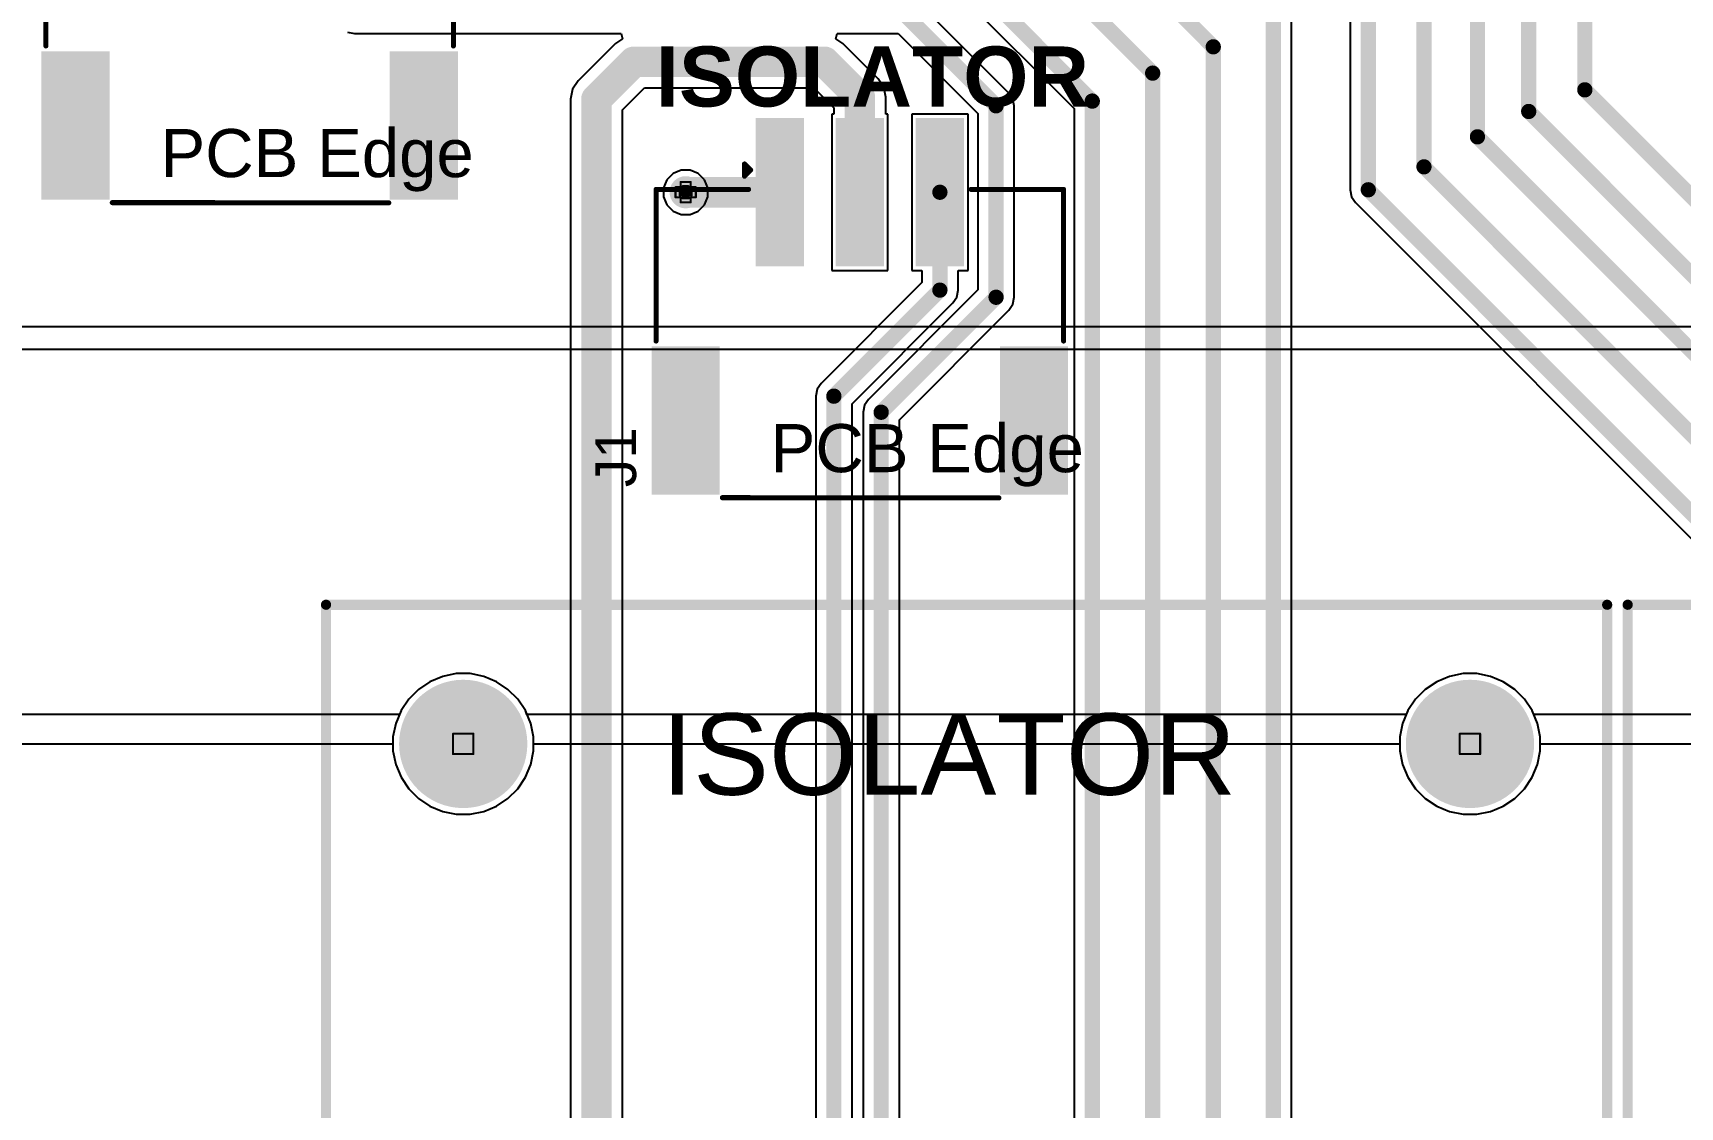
# Model space of a CAD drawing. Header units: inches. Extents: x -7 to 5163, y -3 to 5149.
# Drawn here: x 40.18 to 81.32, y 98.5 to 125.32 of the extents above; entities that cross this region are included whole.
import ezdxf

# ---------------------------------------------------------------- set-up
doc = ezdxf.new("R2010")
doc.units = ezdxf.units.IN
for name, color, linetype in [('Bottom Layer', 5, 'Continuous'), ('Bottom Solder', 6, 'Continuous'), ('Drill Drawing', 1, 'Continuous'), ('GND', 76, 'Continuous'), ('Multi-Layer', 9, 'Continuous'), ('Pad Holes', 156, 'Continuous'), ('PWR', 16, 'Continuous'), ('Top Layer', 1, 'Continuous'), ('Top Overlay', 2, 'Continuous'), ('Top Paste', 8, 'Continuous'), ('Top Solder', 216, 'Continuous'), ('Via Holes', 16, 'Continuous')]:
    doc.layers.add(name, color=color, linetype=linetype)
doc.styles.add('Arial', font='', dxfattribs={"height": 0.2})
doc.styles.add('Arial_Bold', font='', dxfattribs={"height": 0.2})
doc.styles.get('Arial').set_extended_font_data('Arial')
doc.styles.get('Arial_Bold').set_extended_font_data('Arial', bold=True)

# ---------------------------------------------------------------- blocks, each defined once
blk = doc.blocks.new('WAFER_PH2_0_3PWB_3')
at = {"layer": 'Top Layer'}
for points in [[(-2.5, 4.6), (-1.5, 4.6), (-1.5, 1.1), (-2.5, 1.1)], [(-0.5, 4.6), (0.5, 4.6), (0.5, 1.1), (-0.5, 1.1)], [(1.5, 4.6), (2.5, 4.6), (2.5, 1.1), (1.5, 1.1)], [(-5.1, -1.1), (-3.6, -1.1), (-3.6, -4.6), (-5.1, -4.6)], [(3.6, -1.1), (5.1, -1.1), (5.1, -4.6), (3.6, -4.6)]]:
    blk.add_hatch(color=1, dxfattribs=at).paths.add_polyline_path(points)
at = {"layer": 'Top Paste'}
for points in [[(-2.5, 4.6), (-1.5, 4.6), (-1.5, 1.1), (-2.5, 1.1)], [(-0.5, 4.6), (0.5, 4.6), (0.5, 1.1), (-0.5, 1.1)], [(1.5, 4.6), (2.5, 4.6), (2.5, 1.1), (1.5, 1.1)], [(-5.1, -1.1), (-3.6, -1.1), (-3.6, -4.6), (-5.1, -4.6)], [(3.6, -1.1), (5.1, -1.1), (5.1, -4.6), (3.6, -4.6)]]:
    blk.add_hatch(color=8, dxfattribs=at).paths.add_polyline_path(points)
at = {"layer": 'Top Solder'}
for points in [[(-2.602, 4.702), (-1.398, 4.702), (-1.398, 0.998), (-2.602, 0.998)], [(-0.602, 4.702), (0.602, 4.702), (0.602, 0.998), (-0.602, 0.998)], [(1.398, 4.702), (2.602, 4.702), (2.602, 0.998), (1.398, 0.998)], [(-5.202, -0.998), (-3.498, -0.998), (-3.498, -4.702), (-5.202, -4.702)], [(3.498, -0.998), (5.202, -0.998), (5.202, -4.702), (3.498, -4.702)]]:
    blk.add_hatch(color=216, dxfattribs=at).paths.add_polyline_path(points)
at = {"layer": 'Top Overlay', "const_width": 0.127}
for points in [[(-2.88, 3.556), (-2.727, 3.404)], [(-2.88, 3.251), (-2.88, 3.556)], [(-2.88, 3.251), (-2.727, 3.404)], [(-5.089, 2.921), (-2.778, 2.921)], [(-5.089, -0.864), (-5.089, 2.921)], [(2.778, 2.921), (5.089, 2.921)], [(5.089, -0.864), (5.089, 2.921)], [(-3.432, -4.775), (3.473, -4.78)]]:
    blk.add_lwpolyline(points, dxfattribs=at)
at = {"layer": 'Top Overlay', "const_width": 0.0635}
for points in [[(-2.911, 3.556, 1), (-2.848, 3.556, 1)], [(-2.911, 3.556, 1), (-2.848, 3.556, 1)], [(-2.911, 3.251, 1), (-2.848, 3.251, 1)], [(-2.911, 3.251, 1), (-2.848, 3.251, 1)], [(-2.759, 3.404, 1), (-2.695, 3.404, 1)], [(-2.759, 3.404, 1), (-2.695, 3.404, 1)], [(-5.121, 2.921, 1), (-5.058, 2.921, 1)], [(-5.121, 2.921, 1), (-5.058, 2.921, 1)], [(-2.81, 2.921, 1), (-2.746, 2.921, 1)], [(2.746, 2.921, 1), (2.81, 2.921, 1)], [(5.058, 2.921, 1), (5.121, 2.921, 1)], [(5.058, 2.921, 1), (5.121, 2.921, 1)], [(-5.121, -0.864, 1), (-5.058, -0.864, 1)], [(5.058, -0.864, 1), (5.121, -0.864, 1)], [(-3.464, -4.775, 1), (-3.4, -4.775, 1)], [(3.441, -4.78, 1), (3.505, -4.78, 1)]]:
    blk.add_lwpolyline(points, format="xyb", close=True, dxfattribs=at)
at = {"layer": 'Top Overlay', "style": 'Arial'}
blk.add_text('PCB Edge', height=1.2, rotation=360, dxfattribs=at).set_placement((-2.229, -4.138))
blk = doc.blocks.new('WAFER_PH2_0_3PWB_72')
at = {"layer": 'Top Layer'}
for points in [[(-2.5, 4.6), (-1.5, 4.6), (-1.5, 1.1), (-2.5, 1.1)], [(-0.5, 4.6), (0.5, 4.6), (0.5, 1.1), (-0.5, 1.1)], [(1.5, 4.6), (2.5, 4.6), (2.5, 1.1), (1.5, 1.1)], [(-5.1, -1.1), (-3.6, -1.1), (-3.6, -4.6), (-5.1, -4.6)], [(3.6, -1.1), (5.1, -1.1), (5.1, -4.6), (3.6, -4.6)]]:
    blk.add_hatch(color=1, dxfattribs=at).paths.add_polyline_path(points)
at = {"layer": 'Top Paste'}
for points in [[(-2.5, 4.6), (-1.5, 4.6), (-1.5, 1.1), (-2.5, 1.1)], [(-0.5, 4.6), (0.5, 4.6), (0.5, 1.1), (-0.5, 1.1)], [(1.5, 4.6), (2.5, 4.6), (2.5, 1.1), (1.5, 1.1)], [(-5.1, -1.1), (-3.6, -1.1), (-3.6, -4.6), (-5.1, -4.6)], [(3.6, -1.1), (5.1, -1.1), (5.1, -4.6), (3.6, -4.6)]]:
    blk.add_hatch(color=8, dxfattribs=at).paths.add_polyline_path(points)
at = {"layer": 'Top Solder'}
for points in [[(-2.602, 4.702), (-1.398, 4.702), (-1.398, 0.998), (-2.602, 0.998)], [(-0.602, 4.702), (0.602, 4.702), (0.602, 0.998), (-0.602, 0.998)], [(1.398, 4.702), (2.602, 4.702), (2.602, 0.998), (1.398, 0.998)], [(-5.202, -0.998), (-3.498, -0.998), (-3.498, -4.702), (-5.202, -4.702)], [(3.498, -0.998), (5.202, -0.998), (5.202, -4.702), (3.498, -4.702)]]:
    blk.add_hatch(color=216, dxfattribs=at).paths.add_polyline_path(points)
at = {"layer": 'Top Overlay', "const_width": 0.127}
for points in [[(-2.88, 3.251), (-2.88, 3.556)], [(-2.88, 3.556), (-2.727, 3.404)], [(-2.88, 3.251), (-2.727, 3.404)], [(-5.089, -0.864), (-5.089, 2.921)], [(-5.089, 2.921), (-2.778, 2.921)], [(2.778, 2.921), (5.089, 2.921)], [(5.089, -0.864), (5.089, 2.921)], [(-3.432, -4.775), (3.473, -4.78)]]:
    blk.add_lwpolyline(points, dxfattribs=at)
at = {"layer": 'Top Overlay', "const_width": 0.0635}
for points in [[(-2.911, 3.556, 1), (-2.848, 3.556, 1)], [(-2.911, 3.556, 1), (-2.848, 3.556, 1)], [(-2.911, 3.251, 1), (-2.848, 3.251, 1)], [(-2.911, 3.251, 1), (-2.848, 3.251, 1)], [(-2.759, 3.404, 1), (-2.695, 3.404, 1)], [(-2.759, 3.404, 1), (-2.695, 3.404, 1)], [(-5.121, 2.921, 1), (-5.058, 2.921, 1)], [(-5.121, 2.921, 1), (-5.058, 2.921, 1)], [(-2.81, 2.921, 1), (-2.746, 2.921, 1)], [(2.746, 2.921, 1), (2.81, 2.921, 1)], [(5.058, 2.921, 1), (5.121, 2.921, 1)], [(5.058, 2.921, 1), (5.121, 2.921, 1)], [(-5.121, -0.864, 1), (-5.058, -0.864, 1)], [(5.058, -0.864, 1), (5.121, -0.864, 1)], [(-3.464, -4.775, 1), (-3.4, -4.775, 1)], [(3.441, -4.78, 1), (3.505, -4.78, 1)]]:
    blk.add_lwpolyline(points, format="xyb", close=True, dxfattribs=at)
at = {"layer": 'Top Overlay', "style": 'Arial'}
blk.add_text('PCB Edge', height=1.2, rotation=360, dxfattribs=at).set_placement((-2.229, -4.138))

msp = doc.modelspace()

# ---------------------------------------------------------------- hatches: boundary and pattern name
at = {"layer": 'Bottom Layer'}
h = msp.add_hatch(color=5, dxfattribs=at)
edge = h.paths.add_edge_path()
edge.add_arc((56.483, 121.341), 0.3, 0, 360)
h = msp.add_hatch(color=5, dxfattribs=at)
edge = h.paths.add_edge_path()
edge.add_arc((50.927, 107.569), 1.5, 0, 360)
h = msp.add_hatch(color=5, dxfattribs=at)
edge = h.paths.add_edge_path()
edge.add_arc((76.073, 107.569), 1.5, 0, 360)
at = {"layer": 'Bottom Solder'}
h = msp.add_hatch(color=6, dxfattribs=at)
edge = h.paths.add_edge_path()
edge.add_arc((56.483, 121.341), 0.402, 0, 360)
h = msp.add_hatch(color=6, dxfattribs=at)
edge = h.paths.add_edge_path()
edge.add_arc((50.927, 107.569), 1.602, 0, 360)
h = msp.add_hatch(color=6, dxfattribs=at)
edge = h.paths.add_edge_path()
edge.add_arc((76.073, 107.569), 1.602, 0, 360)
at = {"layer": 'GND'}
h = msp.add_hatch(color=76, dxfattribs=at)
edge = h.paths.add_edge_path()
edge.add_arc((56.483, 121.341), 0.3, 0, 360)
h = msp.add_hatch(color=76, dxfattribs=at)
edge = h.paths.add_edge_path()
edge.add_arc((50.927, 107.569), 1.5, 0, 360)
h = msp.add_hatch(color=76, dxfattribs=at)
edge = h.paths.add_edge_path()
edge.add_arc((76.073, 107.569), 1.5, 0, 360)
at = {"layer": 'Multi-Layer'}
h = msp.add_hatch(color=9, dxfattribs=at)
edge = h.paths.add_edge_path()
edge.add_arc((50.927, 107.569), 1.5, 0, 360)
h = msp.add_hatch(color=9, dxfattribs=at)
edge = h.paths.add_edge_path()
edge.add_arc((76.073, 107.569), 1.5, 0, 360)
at = {"layer": 'Pad Holes'}
h = msp.add_hatch(color=7, dxfattribs=at)
edge = h.paths.add_edge_path()
edge.add_arc((50.927, 107.569), 1.5, 0, 360)
h = msp.add_hatch(color=7, dxfattribs=at)
edge = h.paths.add_edge_path()
edge.add_arc((76.073, 107.569), 1.5, 0, 360)
at = {"layer": 'PWR'}
h = msp.add_hatch(color=16, dxfattribs=at)
edge = h.paths.add_edge_path()
edge.add_arc((56.483, 121.341), 0.3, 0, 360)
h = msp.add_hatch(color=16, dxfattribs=at)
edge = h.paths.add_edge_path()
edge.add_arc((50.927, 107.569), 1.5, 0, 360)
h = msp.add_hatch(color=16, dxfattribs=at)
edge = h.paths.add_edge_path()
edge.add_arc((76.073, 107.569), 1.5, 0, 360)
at = {"layer": 'Top Layer'}
h = msp.add_hatch(color=1, dxfattribs=at)
edge = h.paths.add_edge_path()
edge.add_arc((56.483, 121.341), 0.3, 0, 360)
h = msp.add_hatch(color=1, dxfattribs=at)
edge = h.paths.add_edge_path()
edge.add_arc((50.927, 107.569), 1.5, 0, 360)
h = msp.add_hatch(color=1, dxfattribs=at)
edge = h.paths.add_edge_path()
edge.add_arc((76.073, 107.569), 1.5, 0, 360)
at = {"layer": 'Top Solder'}
h = msp.add_hatch(color=216, dxfattribs=at)
edge = h.paths.add_edge_path()
edge.add_arc((56.483, 121.341), 0.402, 0, 360)
h = msp.add_hatch(color=216, dxfattribs=at)
edge = h.paths.add_edge_path()
edge.add_arc((50.927, 107.569), 1.602, 0, 360)
h = msp.add_hatch(color=216, dxfattribs=at)
edge = h.paths.add_edge_path()
edge.add_arc((76.073, 107.569), 1.602, 0, 360)
at = {"layer": 'Via Holes'}
h = msp.add_hatch(color=7, dxfattribs=at)
edge = h.paths.add_edge_path()
edge.add_arc((56.483, 121.341), 0.15, 0, 360)

# ---------------------------------------------------------------- linework, layer by layer
at = {"layer": 'Bottom Layer'}
for p, q in [((50.096, 109.123), (49.809, 108.931)), ((50.415, 109.256), (50.096, 109.123)), ((50.754, 109.323), (50.415, 109.256)), ((51.1, 109.323), (50.754, 109.323)), ((51.439, 109.256), (51.1, 109.323)), ((51.758, 109.123), (51.439, 109.256)), ((52.045, 108.931), (51.758, 109.123)), ((75.242, 109.123), (74.955, 108.931)), ((75.561, 109.256), (75.242, 109.123)), ((75.9, 109.323), (75.561, 109.256)), ((76.246, 109.323), (75.9, 109.323)), ((76.585, 109.256), (76.246, 109.323)), ((76.904, 109.123), (76.585, 109.256)), ((77.191, 108.931), (76.904, 109.123)), ((49.565, 108.687), (49.373, 108.4)), ((49.809, 108.931), (49.565, 108.687)), ((52.289, 108.687), (52.045, 108.931)), ((52.481, 108.4), (52.289, 108.687)), ((74.711, 108.687), (74.519, 108.4)), ((74.955, 108.931), (74.711, 108.687)), ((77.435, 108.687), (77.191, 108.931)), ((77.627, 108.4), (77.435, 108.687)), ((49.373, 108.4), (49.24, 108.081)), ((52.614, 108.081), (52.481, 108.4)), ((74.519, 108.4), (74.386, 108.081)), ((77.76, 108.081), (77.627, 108.4)), ((49.24, 108.081), (49.173, 107.742)), ((52.681, 107.742), (52.614, 108.081)), ((74.386, 108.081), (74.319, 107.742)), ((77.827, 107.742), (77.76, 108.081)), ((49.173, 107.742), (49.173, 107.396)), ((49.173, 107.396), (49.24, 107.057)), ((52.614, 107.057), (52.681, 107.396)), ((52.681, 107.396), (52.681, 107.742)), ((74.319, 107.742), (74.319, 107.396)), ((74.319, 107.396), (74.386, 107.057)), ((77.76, 107.057), (77.827, 107.396)), ((77.827, 107.396), (77.827, 107.742)), ((49.24, 107.057), (49.373, 106.738)), ((52.481, 106.738), (52.614, 107.057)), ((74.386, 107.057), (74.519, 106.738)), ((77.627, 106.738), (77.76, 107.057)), ((49.373, 106.738), (49.565, 106.451)), ((52.289, 106.451), (52.481, 106.738)), ((74.519, 106.738), (74.711, 106.451)), ((77.435, 106.451), (77.627, 106.738)), ((49.565, 106.451), (49.809, 106.207)), ((49.809, 106.207), (50.096, 106.015)), ((51.758, 106.015), (52.045, 106.207)), ((52.045, 106.207), (52.289, 106.451)), ((74.711, 106.451), (74.955, 106.207)), ((74.955, 106.207), (75.242, 106.015)), ((76.904, 106.015), (77.191, 106.207)), ((77.191, 106.207), (77.435, 106.451)), ((50.096, 106.015), (50.415, 105.882)), ((50.415, 105.882), (50.754, 105.815)), ((50.754, 105.815), (51.1, 105.815)), ((51.1, 105.815), (51.439, 105.882)), ((51.439, 105.882), (51.758, 106.015)), ((75.242, 106.015), (75.561, 105.882)), ((75.561, 105.882), (75.9, 105.815)), ((75.9, 105.815), (76.246, 105.815)), ((76.246, 105.815), (76.585, 105.882)), ((76.585, 105.882), (76.904, 106.015))]:
    msp.add_line(p, q, dxfattribs=at)
at = {"layer": 'Drill Drawing', "const_width": 0.0508}
for points in [[(56.229, 121.214), (56.229, 121.468)], [(56.229, 121.468), (56.356, 121.468)], [(56.331, 121.265), (56.331, 121.417)], [(56.331, 121.417), (56.407, 121.417)], [(56.356, 121.468), (56.356, 121.595)], [(56.356, 121.595), (56.61, 121.595)], [(56.407, 121.417), (56.407, 121.493)], [(56.407, 121.493), (56.559, 121.493)], [(56.559, 121.417), (56.559, 121.493)], [(56.559, 121.417), (56.635, 121.417)], [(56.61, 121.468), (56.61, 121.595)], [(56.61, 121.468), (56.737, 121.468)], [(56.635, 121.265), (56.635, 121.417)], [(56.737, 121.214), (56.737, 121.468)], [(56.229, 121.214), (56.356, 121.214)], [(56.331, 121.265), (56.407, 121.265)], [(56.356, 121.087), (56.356, 121.214)], [(56.356, 121.087), (56.61, 121.087)], [(56.407, 121.189), (56.407, 121.265)], [(56.407, 121.189), (56.559, 121.189)], [(56.559, 121.265), (56.635, 121.265)], [(56.559, 121.189), (56.559, 121.265)], [(56.61, 121.214), (56.737, 121.214)], [(56.61, 121.087), (56.61, 121.214)], [(50.673, 107.823), (51.181, 107.823)], [(50.673, 107.315), (50.673, 107.823)], [(51.181, 107.315), (51.181, 107.823)], [(75.819, 107.823), (76.327, 107.823)], [(75.819, 107.315), (75.819, 107.823)], [(76.327, 107.315), (76.327, 107.823)], [(50.673, 107.315), (51.181, 107.315)], [(75.819, 107.315), (76.327, 107.315)]]:
    msp.add_lwpolyline(points, dxfattribs=at)
at = {"layer": 'Drill Drawing', "const_width": 0.0254}
for points in [[(56.216, 121.468, 1), (56.242, 121.468, 1)], [(56.216, 121.468, 1), (56.242, 121.468, 1)], [(56.318, 121.417, 1), (56.343, 121.417, 1)], [(56.318, 121.417, 1), (56.343, 121.417, 1)], [(56.343, 121.595, 1), (56.369, 121.595, 1)], [(56.343, 121.595, 1), (56.369, 121.595, 1)], [(56.343, 121.468, 1), (56.369, 121.468, 1)], [(56.343, 121.468, 1), (56.369, 121.468, 1)], [(56.394, 121.493, 1), (56.42, 121.493, 1)], [(56.394, 121.493, 1), (56.42, 121.493, 1)], [(56.394, 121.417, 1), (56.42, 121.417, 1)], [(56.394, 121.417, 1), (56.42, 121.417, 1)], [(56.547, 121.493, 1), (56.572, 121.493, 1)], [(56.547, 121.493, 1), (56.572, 121.493, 1)], [(56.547, 121.417, 1), (56.572, 121.417, 1)], [(56.547, 121.417, 1), (56.572, 121.417, 1)], [(56.597, 121.595, 1), (56.623, 121.595, 1)], [(56.597, 121.595, 1), (56.623, 121.595, 1)], [(56.597, 121.468, 1), (56.623, 121.468, 1)], [(56.597, 121.468, 1), (56.623, 121.468, 1)], [(56.623, 121.417, 1), (56.648, 121.417, 1)], [(56.623, 121.417, 1), (56.648, 121.417, 1)], [(56.724, 121.468, 1), (56.75, 121.468, 1)], [(56.724, 121.468, 1), (56.75, 121.468, 1)], [(56.216, 121.214, 1), (56.242, 121.214, 1)], [(56.216, 121.214, 1), (56.242, 121.214, 1)], [(56.318, 121.265, 1), (56.343, 121.265, 1)], [(56.318, 121.265, 1), (56.343, 121.265, 1)], [(56.343, 121.214, 1), (56.369, 121.214, 1)], [(56.343, 121.214, 1), (56.369, 121.214, 1)], [(56.343, 121.087, 1), (56.369, 121.087, 1)], [(56.343, 121.087, 1), (56.369, 121.087, 1)], [(56.394, 121.265, 1), (56.42, 121.265, 1)], [(56.394, 121.265, 1), (56.42, 121.265, 1)], [(56.394, 121.189, 1), (56.42, 121.189, 1)], [(56.394, 121.189, 1), (56.42, 121.189, 1)], [(56.547, 121.265, 1), (56.572, 121.265, 1)], [(56.547, 121.265, 1), (56.572, 121.265, 1)], [(56.547, 121.189, 1), (56.572, 121.189, 1)], [(56.547, 121.189, 1), (56.572, 121.189, 1)], [(56.597, 121.214, 1), (56.623, 121.214, 1)], [(56.597, 121.214, 1), (56.623, 121.214, 1)], [(56.597, 121.087, 1), (56.623, 121.087, 1)], [(56.597, 121.087, 1), (56.623, 121.087, 1)], [(56.623, 121.265, 1), (56.648, 121.265, 1)], [(56.623, 121.265, 1), (56.648, 121.265, 1)], [(56.724, 121.214, 1), (56.75, 121.214, 1)], [(56.724, 121.214, 1), (56.75, 121.214, 1)], [(50.66, 107.823, 1), (50.686, 107.823, 1)], [(50.66, 107.823, 1), (50.686, 107.823, 1)], [(51.168, 107.823, 1), (51.194, 107.823, 1)], [(51.168, 107.823, 1), (51.194, 107.823, 1)], [(75.806, 107.823, 1), (75.832, 107.823, 1)], [(75.806, 107.823, 1), (75.832, 107.823, 1)], [(76.314, 107.823, 1), (76.34, 107.823, 1)], [(76.314, 107.823, 1), (76.34, 107.823, 1)], [(50.66, 107.315, 1), (50.686, 107.315, 1)], [(50.66, 107.315, 1), (50.686, 107.315, 1)], [(51.168, 107.315, 1), (51.194, 107.315, 1)], [(51.168, 107.315, 1), (51.194, 107.315, 1)], [(75.806, 107.315, 1), (75.832, 107.315, 1)], [(75.806, 107.315, 1), (75.832, 107.315, 1)], [(76.314, 107.315, 1), (76.34, 107.315, 1)], [(76.314, 107.315, 1), (76.34, 107.315, 1)]]:
    msp.add_lwpolyline(points, format="xyb", close=True, dxfattribs=at)
at = {"layer": 'GND'}
for p, q in [((50.096, 109.123), (49.809, 108.931)), ((50.415, 109.256), (50.096, 109.123)), ((50.754, 109.323), (50.415, 109.256)), ((51.1, 109.323), (50.754, 109.323)), ((51.439, 109.256), (51.1, 109.323)), ((51.758, 109.123), (51.439, 109.256)), ((52.045, 108.931), (51.758, 109.123)), ((75.242, 109.123), (74.955, 108.931)), ((75.561, 109.256), (75.242, 109.123)), ((75.9, 109.323), (75.561, 109.256)), ((76.246, 109.323), (75.9, 109.323)), ((76.585, 109.256), (76.246, 109.323)), ((76.904, 109.123), (76.585, 109.256)), ((77.191, 108.931), (76.904, 109.123)), ((49.565, 108.687), (49.373, 108.4)), ((49.809, 108.931), (49.565, 108.687)), ((52.289, 108.687), (52.045, 108.931)), ((52.481, 108.4), (52.289, 108.687)), ((74.711, 108.687), (74.519, 108.4)), ((74.955, 108.931), (74.711, 108.687)), ((77.435, 108.687), (77.191, 108.931)), ((77.627, 108.4), (77.435, 108.687)), ((49.373, 108.4), (49.24, 108.081)), ((52.614, 108.081), (52.481, 108.4)), ((74.519, 108.4), (74.386, 108.081)), ((77.76, 108.081), (77.627, 108.4)), ((49.24, 108.081), (49.173, 107.742)), ((52.681, 107.742), (52.614, 108.081)), ((74.386, 108.081), (74.319, 107.742)), ((77.827, 107.742), (77.76, 108.081)), ((49.173, 107.742), (49.173, 107.396)), ((49.173, 107.396), (49.24, 107.057)), ((52.614, 107.057), (52.681, 107.396)), ((52.681, 107.396), (52.681, 107.742)), ((74.319, 107.742), (74.319, 107.396)), ((74.319, 107.396), (74.386, 107.057)), ((77.76, 107.057), (77.827, 107.396)), ((77.827, 107.396), (77.827, 107.742)), ((49.24, 107.057), (49.373, 106.738)), ((52.481, 106.738), (52.614, 107.057)), ((74.386, 107.057), (74.519, 106.738)), ((77.627, 106.738), (77.76, 107.057)), ((49.373, 106.738), (49.565, 106.451)), ((52.289, 106.451), (52.481, 106.738)), ((74.519, 106.738), (74.711, 106.451)), ((77.435, 106.451), (77.627, 106.738)), ((49.565, 106.451), (49.809, 106.207)), ((49.809, 106.207), (50.096, 106.015)), ((51.758, 106.015), (52.045, 106.207)), ((52.045, 106.207), (52.289, 106.451)), ((74.711, 106.451), (74.955, 106.207)), ((74.955, 106.207), (75.242, 106.015)), ((76.904, 106.015), (77.191, 106.207)), ((77.191, 106.207), (77.435, 106.451)), ((50.096, 106.015), (50.415, 105.882)), ((50.415, 105.882), (50.754, 105.815)), ((50.754, 105.815), (51.1, 105.815)), ((51.1, 105.815), (51.439, 105.882)), ((51.439, 105.882), (51.758, 106.015)), ((75.242, 106.015), (75.561, 105.882)), ((75.561, 105.882), (75.9, 105.815)), ((75.9, 105.815), (76.246, 105.815)), ((76.246, 105.815), (76.585, 105.882)), ((76.585, 105.882), (76.904, 106.015))]:
    msp.add_line(p, q, dxfattribs=at)
at = {"layer": 'PWR'}
for p, q in [((56.169, 121.811), (56.013, 121.655)), ((56.373, 121.895), (56.169, 121.811)), ((56.593, 121.895), (56.373, 121.895)), ((56.797, 121.811), (56.593, 121.895)), ((56.953, 121.655), (56.797, 121.811)), ((56.013, 121.655), (55.929, 121.451)), ((55.929, 121.451), (55.929, 121.231)), ((57.037, 121.451), (56.953, 121.655)), ((57.037, 121.231), (57.037, 121.451)), ((55.929, 121.231), (56.013, 121.027)), ((56.013, 121.027), (56.169, 120.871)), ((56.797, 120.871), (56.953, 121.027)), ((56.953, 121.027), (57.037, 121.231)), ((56.169, 120.871), (56.373, 120.787)), ((56.373, 120.787), (56.593, 120.787)), ((56.593, 120.787), (56.797, 120.871)), ((86.057, 117.983), (27.61, 117.983)), ((27.026, 117.422), (163.119, 117.422)), ((50.096, 109.123), (49.809, 108.931)), ((50.415, 109.256), (50.096, 109.123)), ((50.754, 109.323), (50.415, 109.256)), ((51.1, 109.323), (50.754, 109.323)), ((51.439, 109.256), (51.1, 109.323)), ((51.758, 109.123), (51.439, 109.256)), ((52.045, 108.931), (51.758, 109.123)), ((75.242, 109.123), (74.955, 108.931)), ((75.561, 109.256), (75.242, 109.123)), ((75.9, 109.323), (75.561, 109.256)), ((76.246, 109.323), (75.9, 109.323)), ((76.585, 109.256), (76.246, 109.323)), ((76.904, 109.123), (76.585, 109.256)), ((77.191, 108.931), (76.904, 109.123)), ((49.565, 108.687), (49.373, 108.4)), ((49.809, 108.931), (49.565, 108.687)), ((52.289, 108.687), (52.045, 108.931)), ((52.481, 108.4), (52.289, 108.687)), ((74.711, 108.687), (74.519, 108.4)), ((74.955, 108.931), (74.711, 108.687)), ((77.435, 108.687), (77.191, 108.931)), ((77.627, 108.4), (77.435, 108.687)), ((49.334, 108.306), (8.457, 108.306)), ((49.373, 108.4), (49.334, 108.306)), ((52.52, 108.306), (52.481, 108.4)), ((74.48, 108.306), (52.52, 108.306)), ((74.519, 108.4), (74.48, 108.306)), ((77.666, 108.306), (77.627, 108.4)), ((81.846, 108.306), (77.666, 108.306)), ((8.932, 107.569), (49.173, 107.569)), ((49.173, 107.569), (49.173, 107.396)), ((49.173, 107.396), (49.24, 107.057)), ((52.614, 107.057), (52.681, 107.396)), ((52.681, 107.396), (52.681, 107.569)), ((52.681, 107.569), (74.319, 107.569)), ((74.319, 107.569), (74.319, 107.396)), ((74.319, 107.396), (74.386, 107.057)), ((77.76, 107.057), (77.827, 107.396)), ((77.827, 107.396), (77.827, 107.569)), ((77.827, 107.569), (81.685, 107.569)), ((49.24, 107.057), (49.373, 106.738)), ((52.481, 106.738), (52.614, 107.057)), ((74.386, 107.057), (74.519, 106.738)), ((77.627, 106.738), (77.76, 107.057)), ((49.373, 106.738), (49.565, 106.451)), ((52.289, 106.451), (52.481, 106.738)), ((74.519, 106.738), (74.711, 106.451)), ((77.435, 106.451), (77.627, 106.738)), ((49.565, 106.451), (49.809, 106.207)), ((49.809, 106.207), (50.096, 106.015)), ((51.758, 106.015), (52.045, 106.207)), ((52.045, 106.207), (52.289, 106.451)), ((74.711, 106.451), (74.955, 106.207)), ((74.955, 106.207), (75.242, 106.015)), ((76.904, 106.015), (77.191, 106.207)), ((77.191, 106.207), (77.435, 106.451)), ((50.096, 106.015), (50.415, 105.882)), ((50.415, 105.882), (50.754, 105.815)), ((50.754, 105.815), (51.1, 105.815)), ((51.1, 105.815), (51.439, 105.882)), ((51.439, 105.882), (51.758, 106.015)), ((75.242, 106.015), (75.561, 105.882)), ((75.561, 105.882), (75.9, 105.815)), ((75.9, 105.815), (76.246, 105.815)), ((76.246, 105.815), (76.585, 105.882)), ((76.585, 105.882), (76.904, 106.015))]:
    msp.add_line(p, q, dxfattribs=at)
at = {"layer": 'Top Layer'}
for p, q in [((73.08, 128.978), (73.08, 121.403)), ((61.545, 128.07), (66.185, 123.43)), ((64.557, 123.819), (62.302, 126.074)), ((71.612, 83.995), (71.612, 125.807)), ((48.034, 125.335), (48.208, 125.301)), ((48.208, 125.301), (54.868, 125.301)), ((54.907, 125.174), (54.73, 125.056)), ((54.868, 125.301), (54.907, 125.174)), ((60.233, 125.174), (60.271, 125.301)), ((60.409, 125.056), (60.233, 125.174)), ((60.271, 125.301), (61.793, 125.301)), ((61.793, 125.301), (63.783, 123.311)), ((54.73, 125.056), (53.797, 124.122)), ((61.291, 124.174), (60.409, 125.056)), ((53.656, 123.912), (53.607, 123.664)), ((53.797, 124.122), (53.656, 123.912)), ((54.902, 123.396), (55.456, 123.951)), ((55.456, 123.951), (59.683, 123.951)), ((59.683, 123.951), (60.186, 123.448)), ((61.431, 123.964), (61.291, 124.174)), ((61.48, 123.716), (61.431, 123.964)), ((53.607, 123.664), (53.607, 109.069)), ((60.186, 123.448), (60.186, 123.294)), ((61.48, 123.294), (61.48, 123.716)), ((64.655, 123.672), (64.557, 123.819)), ((64.557, 123.819), (64.557, 123.819)), ((64.69, 123.499), (64.655, 123.672)), ((64.69, 118.72), (64.69, 123.499)), ((66.185, 123.43), (66.185, 80.217)), ((54.902, 109.069), (54.902, 123.396)), ((60.186, 123.294), (60.13, 123.294)), ((60.13, 123.294), (60.13, 119.388)), ((61.536, 123.294), (61.48, 123.294)), ((61.536, 119.388), (61.536, 123.294)), ((63.536, 123.294), (62.13, 123.294)), ((62.13, 123.294), (62.13, 119.388)), ((63.536, 119.388), (63.536, 123.294)), ((63.783, 123.311), (63.783, 118.907)), ((73.08, 121.403), (73.114, 121.229)), ((73.114, 121.229), (73.213, 121.082)), ((73.213, 121.082), (95.024, 99.27)), ((60.13, 119.388), (61.536, 119.388)), ((62.13, 119.388), (62.38, 119.388)), ((62.38, 119.388), (62.38, 119.086)), ((63.286, 118.898), (63.286, 119.388)), ((63.286, 119.388), (63.536, 119.388)), ((62.38, 119.086), (59.864, 116.57)), ((63.783, 118.907), (61.046, 116.17)), ((63.252, 118.725), (63.286, 118.898)), ((60.638, 116.062), (63.153, 118.578)), ((63.153, 118.578), (63.252, 118.725)), ((64.557, 118.399), (64.655, 118.546)), ((64.655, 118.546), (64.69, 118.72)), ((64.69, 118.72), (64.69, 118.72)), ((61.82, 115.662), (64.557, 118.399)), ((64.557, 118.399), (64.557, 118.399)), ((59.864, 116.57), (59.766, 116.423)), ((59.766, 116.423), (59.731, 116.25)), ((59.731, 116.25), (59.731, 77.024)), ((60.638, 77.212), (60.638, 116.062)), ((60.948, 116.023), (60.913, 115.849)), ((61.046, 116.17), (60.948, 116.023)), ((60.913, 115.849), (60.913, 77.699)), ((61.82, 77.886), (61.82, 115.662)), ((50.096, 109.123), (49.809, 108.931)), ((50.415, 109.256), (50.096, 109.123)), ((50.754, 109.323), (50.415, 109.256)), ((51.1, 109.323), (50.754, 109.323)), ((51.439, 109.256), (51.1, 109.323)), ((51.758, 109.123), (51.439, 109.256)), ((52.045, 108.931), (51.758, 109.123)), ((53.607, 109.069), (53.607, 80.793)), ((54.902, 80.525), (54.902, 109.069)), ((75.242, 109.123), (74.955, 108.931)), ((75.561, 109.256), (75.242, 109.123)), ((75.9, 109.323), (75.561, 109.256)), ((76.246, 109.323), (75.9, 109.323)), ((76.585, 109.256), (76.246, 109.323)), ((76.904, 109.123), (76.585, 109.256)), ((77.191, 108.931), (76.904, 109.123)), ((49.565, 108.687), (49.373, 108.4)), ((49.809, 108.931), (49.565, 108.687)), ((52.289, 108.687), (52.045, 108.931)), ((52.481, 108.4), (52.289, 108.687)), ((74.711, 108.687), (74.519, 108.4)), ((74.955, 108.931), (74.711, 108.687)), ((77.435, 108.687), (77.191, 108.931)), ((77.627, 108.4), (77.435, 108.687)), ((49.373, 108.4), (49.24, 108.081)), ((52.614, 108.081), (52.481, 108.4)), ((74.519, 108.4), (74.386, 108.081)), ((77.76, 108.081), (77.627, 108.4)), ((49.24, 108.081), (49.173, 107.742)), ((52.681, 107.742), (52.614, 108.081)), ((74.386, 108.081), (74.319, 107.742)), ((77.827, 107.742), (77.76, 108.081)), ((49.173, 107.742), (49.173, 107.396)), ((49.173, 107.396), (49.24, 107.057)), ((52.614, 107.057), (52.681, 107.396)), ((52.681, 107.396), (52.681, 107.742)), ((74.319, 107.742), (74.319, 107.396)), ((74.319, 107.396), (74.386, 107.057)), ((77.76, 107.057), (77.827, 107.396)), ((77.827, 107.396), (77.827, 107.742)), ((49.24, 107.057), (49.373, 106.738)), ((52.481, 106.738), (52.614, 107.057)), ((74.386, 107.057), (74.519, 106.738)), ((77.627, 106.738), (77.76, 107.057)), ((49.373, 106.738), (49.565, 106.451)), ((52.289, 106.451), (52.481, 106.738)), ((74.519, 106.738), (74.711, 106.451)), ((77.435, 106.451), (77.627, 106.738)), ((49.565, 106.451), (49.809, 106.207)), ((49.809, 106.207), (50.096, 106.015)), ((51.758, 106.015), (52.045, 106.207)), ((52.045, 106.207), (52.289, 106.451)), ((74.711, 106.451), (74.955, 106.207)), ((74.955, 106.207), (75.242, 106.015)), ((76.904, 106.015), (77.191, 106.207)), ((77.191, 106.207), (77.435, 106.451)), ((50.096, 106.015), (50.415, 105.882)), ((50.415, 105.882), (50.754, 105.815)), ((50.754, 105.815), (51.1, 105.815)), ((51.1, 105.815), (51.439, 105.882)), ((51.439, 105.882), (51.758, 106.015)), ((75.242, 106.015), (75.561, 105.882)), ((75.561, 105.882), (75.9, 105.815)), ((75.9, 105.815), (76.246, 105.815)), ((76.246, 105.815), (76.585, 105.882)), ((76.585, 105.882), (76.904, 106.015))]:
    msp.add_line(p, q, dxfattribs=at)
for points, const_width in [([(78.941, 123.898), (78.941, 136.913)], 0.381), ([(77.54, 123.358), (77.54, 135.21)], 0.381), ([(76.26, 122.725), (76.26, 133.266)], 0.381), ([(63.173, 131.461), (69.661, 124.972)], 0.381), ([(74.924, 121.976), (74.924, 131.324)], 0.381), ([(62.526, 129.937), (68.148, 124.315)], 0.381), ([(73.533, 121.403), (73.533, 129.681)], 0.381), ([(61.733, 128.523), (66.639, 123.617)], 0.381), ([(61.981, 125.754), (64.237, 123.499)], 0.381), ([(71.159, 83.807), (71.159, 125.807)], 0.381), ([(69.661, 82.427), (69.661, 124.972)], 0.381), ([(54.254, 123.664), (55.188, 124.598)], 0.762), ([(55.188, 124.598), (59.951, 124.598)], 0.762), ([(59.951, 124.598), (60.833, 123.716)], 0.762), ([(68.148, 81.121), (68.148, 124.315)], 0.381), ([(54.254, 109.069), (54.254, 123.664)], 0.762), ([(60.833, 121.341), (60.833, 123.716)], 0.762), ([(78.941, 123.898), (97.778, 105.062)], 0.381), ([(64.237, 118.72), (64.237, 123.499)], 0.381), ([(66.639, 80.217), (66.639, 123.617)], 0.381), ([(77.54, 123.358), (97.173, 103.725)], 0.381), ([(76.26, 122.725), (96.621, 102.364)], 0.381), ([(74.924, 121.976), (95.924, 100.977)], 0.381), ([(56.483, 121.341), (58.833, 121.341)], 0.762), ([(62.833, 118.898), (62.833, 121.341)], 0.381), ([(73.533, 121.403), (95.345, 99.591)], 0.381), ([(60.184, 116.25), (62.833, 118.898)], 0.381), ([(61.366, 115.849), (64.237, 118.72)], 0.381), ([(60.184, 77.024), (60.184, 116.25)], 0.381), ([(61.366, 77.699), (61.366, 115.849)], 0.381), ([(54.254, 109.069), (54.254, 80.525)], 0.762)]:
    msp.add_lwpolyline(points, dxfattribs=dict(at, const_width=const_width))
for points, const_width in [([(69.566, 124.972, 1), (69.756, 124.972, 1)], 0.191), ([(69.566, 124.972, 1), (69.756, 124.972, 1)], 0.191), ([(54.998, 124.598, 1), (55.379, 124.598, 1)], 0.381), ([(54.998, 124.598, 1), (55.379, 124.598, 1)], 0.381), ([(59.761, 124.598, 1), (60.142, 124.598, 1)], 0.381), ([(59.761, 124.598, 1), (60.142, 124.598, 1)], 0.381), ([(68.052, 124.315, 1), (68.243, 124.315, 1)], 0.191), ([(68.052, 124.315, 1), (68.243, 124.315, 1)], 0.191), ([(54.064, 123.664, 1), (54.445, 123.664, 1)], 0.381), ([(54.064, 123.664, 1), (54.445, 123.664, 1)], 0.381), ([(60.643, 123.716, 1), (61.024, 123.716, 1)], 0.381), ([(60.643, 123.716, 1), (61.024, 123.716, 1)], 0.381), ([(78.846, 123.898, 1), (79.037, 123.898, 1)], 0.191), ([(78.846, 123.898, 1), (79.037, 123.898, 1)], 0.191), ([(64.141, 123.499, 1), (64.332, 123.499, 1)], 0.191), ([(64.141, 123.499, 1), (64.332, 123.499, 1)], 0.191), ([(66.543, 123.617, 1), (66.734, 123.617, 1)], 0.191), ([(66.543, 123.617, 1), (66.734, 123.617, 1)], 0.191), ([(77.445, 123.358, 1), (77.635, 123.358, 1)], 0.191), ([(77.445, 123.358, 1), (77.635, 123.358, 1)], 0.191), ([(76.165, 122.725, 1), (76.355, 122.725, 1)], 0.191), ([(76.165, 122.725, 1), (76.355, 122.725, 1)], 0.191), ([(74.829, 121.976, 1), (75.019, 121.976, 1)], 0.191), ([(74.829, 121.976, 1), (75.019, 121.976, 1)], 0.191), ([(56.293, 121.341, 1), (56.674, 121.341, 1)], 0.381), ([(58.643, 121.341, 1), (59.024, 121.341, 1)], 0.381), ([(60.643, 121.341, 1), (61.024, 121.341, 1)], 0.381), ([(62.738, 121.341, 1), (62.928, 121.341, 1)], 0.191), ([(73.438, 121.403, 1), (73.628, 121.403, 1)], 0.191), ([(73.438, 121.403, 1), (73.628, 121.403, 1)], 0.191), ([(62.738, 118.898, 1), (62.928, 118.898, 1)], 0.191), ([(62.738, 118.898, 1), (62.928, 118.898, 1)], 0.191), ([(64.141, 118.72, 1), (64.332, 118.72, 1)], 0.191), ([(64.141, 118.72, 1), (64.332, 118.72, 1)], 0.191), ([(60.089, 116.25, 1), (60.28, 116.25, 1)], 0.191), ([(60.089, 116.25, 1), (60.28, 116.25, 1)], 0.191), ([(61.271, 115.849, 1), (61.462, 115.849, 1)], 0.191), ([(61.271, 115.849, 1), (61.462, 115.849, 1)], 0.191), ([(54.064, 109.069, 1), (54.445, 109.069, 1)], 0.381), ([(54.064, 109.069, 1), (54.445, 109.069, 1)], 0.381)]:
    msp.add_lwpolyline(points, format="xyb", close=True, dxfattribs=dict(at, const_width=const_width))
at = {"layer": 'Top Overlay', "const_width": 0.254}
for points in [[(47.5, 69.043), (47.5, 111.043)], [(47.5, 111.043), (79.5, 111.043)], [(79.5, 69.043), (79.5, 111.043)], [(80.012, 69.043), (80.012, 111.043)], [(80.012, 111.043), (112.012, 111.043)]]:
    msp.add_lwpolyline(points, dxfattribs=at)
at = {"layer": 'Top Overlay', "const_width": 0.127}
for points in [[(47.437, 111.043, 1), (47.564, 111.043, 1)], [(47.437, 111.043, 1), (47.564, 111.043, 1)], [(79.436, 111.043, 1), (79.563, 111.043, 1)], [(79.436, 111.043, 1), (79.563, 111.043, 1)], [(79.949, 111.043, 1), (80.076, 111.043, 1)], [(79.949, 111.043, 1), (80.076, 111.043, 1)]]:
    msp.add_lwpolyline(points, format="xyb", close=True, dxfattribs=at)

# ---------------------------------------------------------------- block references
for name, p in [('WAFER_PH2_0_3PWB_3', (45.593, 125.857)), ('WAFER_PH2_0_3PWB_72', (60.833, 118.491))]:
    msp.add_blockref(name, p)

# ---------------------------------------------------------------- texts
at = {"layer": 'Top Overlay'}
for s, height, rotation, style, p in [('ISOLATOR', 1.5, 360, 'Arial_Bold', (55.733, 123.481)), ('J1', 1.016, 90, 'Arial', (55.245, 113.978))]:
    msp.add_text(s, height=height, rotation=rotation, dxfattribs=dict(at, style=style)).set_placement(p)
at = {"layer": 'Top Overlay', "style": 'Arial'}
msp.add_text('ISOLATOR', height=2.032, dxfattribs=at).set_placement((55.882, 106.299))

doc.saveas('drawing.dxf')
